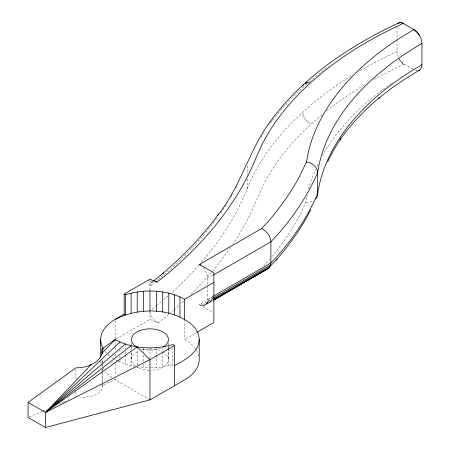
<?xml version="1.0" encoding="UTF-8"?>
<svg xmlns="http://www.w3.org/2000/svg" width="450" height="450" viewBox="0 0 450 450"><rect width="100%" height="100%" fill="white"/><g stroke="black" fill="none" stroke-linecap="round" stroke-linejoin="round"><path stroke-width="0.34" stroke-dasharray="2.25 1.69" d="M213.339 296.64L199.468 304.65C203.231 307.564 208.226 304.059 207.534 299.565L207.534 278.409A11.419 6.593 60 0 0 203.271 267.727M271.845 256.702A492.683 284.451 0 0 0 300.246 214.183L305.921 202.112L307.322 195.221M263.638 265.967L267.362 261.945A492.683 284.451 0 0 0 270.079 258.806M307.012 83.936L301.989 88.267A426.499 246.234 0 0 0 274.033 118.328M309.594 81.709L315.27 76.815A426.499 246.234 0 0 1 328.489 66.645M302.158 114.536L303.564 113.321M302.653 116.297L304.048 115.087M303.457 118.041L304.841 116.848M304.537 119.711L305.904 118.536M305.859 121.241L307.198 120.088M307.361 122.563L308.672 121.433M308.998 123.638L310.275 122.535M322.054 114.621L310.697 124.419A416.211 240.294 0 0 0 263.137 185.552L252.422 209.722A591.688 341.606 0 0 1 232.914 244.164M151.178 282.909L153.146 281.301M207.534 278.409L212.968 275.276M116.331 338.833L149.963 319.416L158.355 322.847A591.688 341.606 0 0 0 168.677 314.449M207.534 299.565L212.968 296.432M207.382 301.376L213.469 297.861M201.043 305.37L213.199 298.35M206.921 302.94L212.389 299.784M202.556 305.691L212.861 299.739M206.179 304.194L212.833 300.347M203.951 305.595L212.411 300.707M205.172 305.089L212.473 300.876M195.407 348.666A49.258 28.44 0 0 0 184.641 339.441L196.571 332.55M398.976 58.787L399.983 60.525L400.258 60.384L402.879 63.169L413.544 69.536M399.983 60.525L401.124 62.083L401.518 61.898M401.124 62.083L402.368 63.416L402.879 63.169M404.297 64.153L385.644 73.243A416.211 240.294 0 0 0 372.864 80.117M29.334 416.891L42.109 411.362M42.744 411.086L47.216 409.151M58.708 404.173L63.816 401.963M64.457 401.687L68.923 399.752M150.604 367.937L162.709 366.992L172.873 364.641L173.953 365.265M137.211 366.992L149.963 367.965M118.159 361.17L125.331 364.151L134.499 366.463M117.557 360.861L115.133 359.634L115.133 361.024M199.468 304.65L213.278 312.621M149.963 399.853L115.133 379.744A49.258 28.44 0 0 1 114.013 379.074M402.368 63.416L403.661 64.462M151.014 280.693L152.072 282.178A8.871 5.912 50.8 0 0 149.963 286.431A581.659 335.818 0 0 0 154.862 282.51M399.161 58.697L400.258 60.384M397.035 26.938L397.035 38.869M397.035 39.572L397.035 51.502A10.316 5.929 60.2 0 0 398.256 56.897M247.258 165.651L247.258 174.774M247.258 178.987L247.258 188.814A581.659 335.818 0 0 1 201.308 262.384M184.641 319.331L184.641 339.441M172.873 347.304L172.873 364.641M168.812 345.69L168.812 347.771M168.812 348.463L168.812 365.799M168.429 342.996L168.429 347.844M168.429 348.542L168.429 359.634M162.709 347.58L162.709 351.045M162.709 351.737L162.709 366.992M156.392 347.614L156.392 354.544M156.392 355.241L156.392 367.718M149.963 279.861L149.963 289.941M149.963 310.995L149.963 319.416M149.963 347.856L149.963 358.256M143.533 347.614L143.533 352.468M143.533 355.241L143.533 361.479M143.533 364.252L143.533 367.718M137.211 346.888L137.211 364.916M131.49 342.996L131.49 349.926M131.49 352.699L131.49 359.634M131.113 345.69L131.113 349.853M131.113 352.626L131.113 365.799M125.331 344.048L125.331 348.896M125.331 351.675L125.331 354.448M125.331 355.14L125.331 364.151M119.976 341.978L119.976 346.832M119.976 349.605L119.976 352.378M119.976 355.849L119.976 358.622M119.976 359.314L119.976 362.087M115.133 320.805L115.133 338.833M115.133 339.525L115.133 345.071M115.133 347.844L115.133 351.315M115.133 354.088L115.133 356.861M115.133 363.797L115.133 375.581M115.133 378.354L115.133 379.744L102.071 385.397L102.071 383.299M102.302 360.242L102.302 364.393M102.302 365.085L102.302 366.463M102.302 369.231L102.302 371.998M102.302 372.69L102.302 383.754M102.302 384.446L102.302 387.214M102.071 360.872L102.071 362.97M102.071 363.673L102.071 366.474M102.071 369.281L102.071 370.682M102.071 371.385L102.071 382.596M75.949 369.197L75.949 378.827M75.949 391.894L75.949 396.022M163.024 352.091A18.473 10.665 0 0 1 167.153 363.532A18.473 10.665 0 0 1 150.649 370.294M149.276 370.294A18.473 10.665 0 0 1 136.901 367.178M135.309 366.126A18.473 10.665 0 0 1 139.371 350.899M141.941 350.027A18.473 10.665 0 0 1 161.837 351.467M160.554 348.261A18.473 10.665 0 0 1 140.726 348.761M111.887 377.674A49.258 28.44 0 0 1 105.193 371.492M103.674 369.36A49.258 28.44 0 0 1 101.874 365.788M101.126 363.347A49.258 28.44 0 0 1 100.704 359.634M103.32 350.494A49.258 28.44 0 0 1 104.456 348.75M196.554 350.409A49.258 28.44 0 0 1 198.776 355.849M237.099 186.03A581.659 335.818 0 0 1 236.138 187.83M232.121 194.985A581.659 335.818 0 0 1 230.012 198.54M225.962 205.031A581.659 335.818 0 0 1 224.432 207.377M224.066 207.928A581.659 335.818 0 0 1 220.686 212.906M216.776 218.396A581.659 335.818 0 0 1 157.011 280.755M114.013 358.965A49.258 28.44 0 0 1 111.381 357.204M109.789 355.984A49.258 28.44 0 0 1 107.302 353.745M106.853 353.284A49.258 28.44 0 0 1 104.456 350.409M247.258 188.814A426.499 246.234 0 0 1 301.989 112.832L315.27 101.379A426.499 246.234 0 0 1 350.792 76.224M360.242 70.549A426.499 246.234 0 0 1 397.035 51.502M260.904 137.199A426.499 246.234 0 0 1 263.503 133.082M269.488 124.374A426.499 246.234 0 0 1 270.293 123.272M270.697 122.721A426.499 246.234 0 0 1 271.935 121.067M272.351 120.521A426.499 246.234 0 0 1 273.611 118.879M152.072 282.178A8.814 5.872 50.8 0 1 153.163 281.728M199.086 264.926A581.659 335.818 0 0 1 170.989 293.265M167.963 295.976A581.659 335.818 0 0 1 163.856 299.559M161.246 301.787A581.659 335.818 0 0 1 157.545 304.881M157.011 305.319A581.659 335.818 0 0 1 150.508 310.562M326.796 110.728A416.211 240.294 0 0 1 366.289 83.891M230.614 247.539A591.688 341.606 0 0 1 211.809 271.941M211.371 272.452A591.688 341.606 0 0 1 191.042 294.165M183.696 301.185A591.688 341.606 0 0 1 180.675 303.964M178.633 305.809A591.688 341.606 0 0 1 174.493 309.471M173.97 309.926A591.688 341.606 0 0 1 170.803 312.649M158.355 322.853A10.299 6.862 50.8 0 1 150.126 312.705M308.638 189.096A372.381 214.993 0 0 1 315.636 169.099M317.076 165.915A372.381 214.993 0 0 1 318.516 162.9M322.284 155.717A372.381 214.993 0 0 1 392.951 82.423M312.441 201.201A11.942 9.574 18.5 0 1 305.921 202.106M102.049 385.397A23.338 11.7 5.8 0 1 79.504 397.069M415.181 70.307L416.756 70.667L415.181 70.307"/><path stroke-width="0.67" d="M103.32 348.666A49.258 28.44 0 0 1 115.133 319.416C138.302 307.564 169.678 307.457 190.806 323.741C194.614 326.796 197.505 331.02 198.776 335.745C201.842 350.882 185.692 359.854 174.493 365.58M213.688 300.173L269.117 267.857L270.686 264.831L270.889 262.991L270.889 241.836A11.362 7.447 52.1 0 0 268.172 234.084A11.599 7.605 52.1 0 0 261.624 228.544L199.468 264.431A11.419 6.593 60 0 1 200.52 265.118M174.493 385.684L174.493 345.471L172.873 344.531C153.979 350.021 132.621 348.952 115.133 339.525L102.071 348.958L101.981 353.582A23.411 15.182 -6.1 0 1 92.829 363.864L89.803 365.299A23.265 14.996 -6.6 0 1 75.949 367.819L28.058 402.401L28.058 417.448L45.473 427.5L149.963 399.853L184.792 379.744A49.258 28.44 0 0 0 199.215 359.572L199.215 339.463M261.624 228.544L267.817 221.861A493.194 284.743 0 0 0 300.729 174.049L306.422 161.949L308.801 150.221A371.874 214.701 0 0 1 399.021 38.627L413.899 29.531L416.976 32.029L419.586 35.572A11.419 6.564 60.2 0 1 421.942 43.532L421.942 64.688A11.925 6.857 60.2 0 1 419.479 70.144L404.938 79.037L391.326 88.397L378.675 98.196L379.89 97.211C364.854 109.738 351.146 123.907 339.924 139.972L340.948 138.527L333.748 149.929L327.713 161.55M310.804 209.976L303.846 222.502L295.914 234.833L286.014 248.366L276.21 260.201M277.189 258.806L270.084 266.473L213.604 299.081M91.108 364.68L45.473 412.453L45.473 427.5M102.026 353.244L115.133 339.525M119.976 341.978L45.473 412.453L28.058 402.401M302.558 85.703L303.958 84.499M305.314 83.464L306.658 82.299M306.602 83.261L307.929 82.119M308.002 83.362L309.302 82.243M125.331 344.048L45.473 412.453L149.963 359.634L174.493 345.471M399.803 22.539L398.081 23.535C399.414 22.033 401.715 22.382 403.267 23.338L413.899 29.531M153.326 281.154L163.384 272.947L162.478 273.69C183.291 256.005 202.416 236.239 218.542 214.166L217.794 215.235C240.412 187.239 248.692 151.2 269.707 122.31L270.461 121.241C283.573 103.275 299.312 87.384 316.479 73.299L317.374 72.568C342.242 52.549 369.945 36.309 398.858 22.888M131.113 345.69L45.473 412.453L137.211 346.888L149.963 359.634L149.963 399.853M413.64 29.689L415.468 30.622M415.26 30.746L416.976 32.029M416.818 32.13L418.365 33.699M115.133 319.416L124.144 314.213L124.144 294.103L149.963 279.202L157.168 282.144A590.04 340.656 0 0 0 255.797 158.276L261.737 145.102A417.668 241.138 0 0 1 309.459 83.751L322.464 72.54A417.668 241.138 0 0 1 384.677 32.4L403.267 23.338M213.57 274.928L270.889 241.836L277.999 234.163A504.608 291.33 0 0 0 317.661 172.53A360.456 208.108 0 0 1 421.942 43.532M124.144 294.103L125.331 294.789C144.636 288.793 166.629 289.598 184.641 299.222L213.879 282.341M213.57 296.083L270.889 262.991L277.999 255.319A504.608 291.33 0 0 0 317.661 193.686A360.456 208.108 0 0 1 421.942 64.688M213.469 297.861L270.686 264.831M213.441 299.998L269.117 267.857M214.228 299.661L267.806 268.926M197.173 332.201L213.879 322.554L213.879 272.751L199.468 264.431M399.561 22.657L400.882 22.5M400.545 22.663L402.053 22.77M418.089 70.684L419.479 70.144L418.207 70.611M401.614 22.984L402.728 23.602M124.144 314.213L125.331 314.899L125.331 294.789M418.252 33.773L419.586 35.572M184.641 299.222L184.641 319.331M179.944 296.854L179.944 316.963M174.589 294.789L174.589 314.899M168.812 293.147L168.812 313.251M162.709 291.949L162.709 312.058M156.392 291.223L156.392 311.332M149.963 290.981L149.963 311.091M143.533 291.223L143.533 311.332M137.211 291.949L137.211 312.058M131.113 293.147L131.113 313.251M102.071 348.958L102.071 353.863M100.704 339.525L100.704 356.861M136.901 347.068A18.473 10.665 0 0 1 136.901 331.988A18.473 10.665 0 0 1 163.024 331.988A18.473 10.665 0 0 1 163.024 347.068M306.422 161.955A11.43 9.163 18.5 0 1 317.666 172.53L317.661 193.686A11.942 9.574 18.5 0 1 315.681 198.872M155.762 281.706A8.814 5.872 50.8 0 1 157.168 282.144"/></g></svg>
